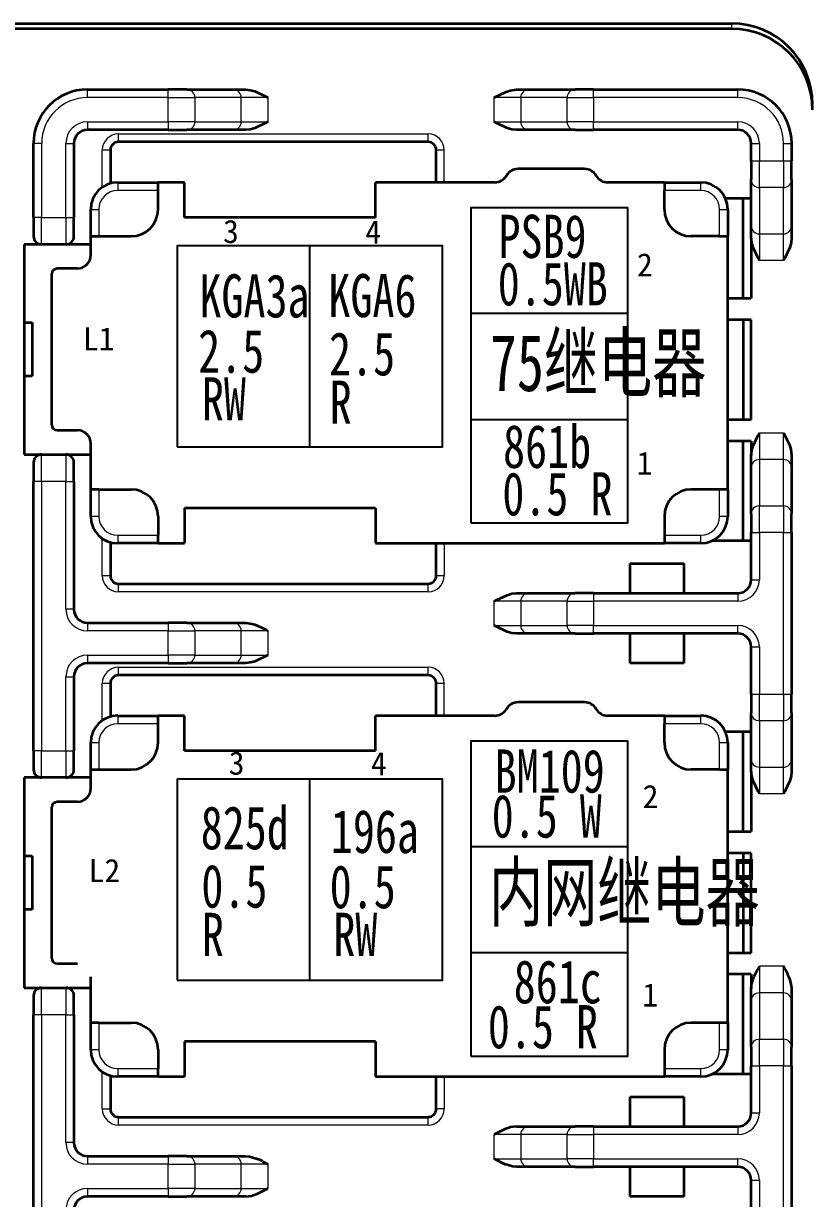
# Model space of a CAD drawing. Header units: millimetres. Extents: x 17 to 3784, y 12 to 1382.
# Drawn here: x 955.57 to 964.18, y 1084.27 to 1097.09 of the extents above; entities that cross this region are included whole.
import ezdxf

# ---------------------------------------------------------------- set-up
doc = ezdxf.new("R2010")
doc.units = ezdxf.units.MM
for name, color, linetype, lineweight in [('0层_1', 7, 'Continuous', 25), ('全新开发部分', 7, 'Continuous', 18), ('图层8-0000', 3, 'Continuous', 15)]:
    doc.layers.add(name, color=color, linetype=linetype, lineweight=lineweight)
doc.styles.add('FangSong_GB2312_Style', font='simfang.ttf')
doc.styles.add('HZ', font='', dxfattribs={"width": 0.7})
doc.styles.add('HZTXT', font='', dxfattribs={"width": 0.75})
doc.styles.add('样式 2', font='', dxfattribs={"width": 0.75})
doc.styles.get('HZ').set_extended_font_data('宋体')
doc.styles.get('HZTXT').set_extended_font_data('宋体')
doc.styles.get('样式 2').set_extended_font_data('宋体')

msp = doc.modelspace()

# ---------------------------------------------------------------- linework, layer by layer
at = {"color": 0, "lineweight": 35}
for p, q in [((951.101, 1097.089), (963.302, 1097.089)), ((963.302, 1097.03), (951.101, 1097.03))]:
    msp.add_line(p, q, dxfattribs=at)
at = {"color": 0, "lineweight": 13, "ltscale": 0.005}
msp.add_line((963.302, 1097.03), (963.302, 1097.089), dxfattribs=at)
at = {"color": 0, "lineweight": 35, "ltscale": 0.075073}
for p, q in [((956.272, 1096.369), (957.154, 1096.369)), ((957.154, 1095.928), (956.272, 1095.928)), ((956.272, 1090.551), (957.154, 1090.551)), ((957.154, 1090.11), (956.272, 1090.11)), ((956.272, 1084.733), (957.154, 1084.733)), ((957.154, 1084.293), (956.272, 1084.293))]:
    msp.add_line(p, q, dxfattribs=at)
at = {"color": 0, "lineweight": 13, "ltscale": 0.0075}
for p, q in [((956.272, 1096.281), (956.272, 1096.369)), ((957.154, 1096.281), (957.154, 1096.369)), ((961.795, 1096.281), (961.795, 1096.369)), ((963.368, 1096.281), (963.368, 1096.369)), ((956.272, 1096.016), (956.272, 1095.928)), ((957.154, 1096.016), (957.154, 1095.928)), ((961.795, 1095.928), (961.795, 1096.016)), ((963.368, 1095.928), (963.368, 1096.016)), ((956.61, 1095.796), (956.61, 1095.884)), ((959.989, 1095.796), (959.989, 1095.884)), ((956.037, 1095.781), (956.125, 1095.781)), ((956.522, 1095.708), (956.434, 1095.708)), ((960.165, 1095.708), (960.077, 1095.708)), ((963.515, 1095.781), (963.603, 1095.781)), ((963.867, 1095.781), (963.955, 1095.781)), ((963.515, 1095.589), (963.603, 1095.589)), ((963.867, 1095.589), (963.955, 1095.589)), ((956.602, 1095.355), (956.602, 1095.267)), ((962.964, 1095.267), (962.964, 1095.355)), ((963.169, 1095.061), (963.258, 1095.061)), ((956.037, 1094.973), (956.125, 1094.973)), ((956.037, 1092.094), (956.125, 1092.094)), ((963.258, 1091.712), (963.169, 1091.712)), ((956.602, 1091.506), (956.602, 1091.418)), ((962.964, 1091.418), (962.964, 1091.506)), ((963.515, 1091.536), (963.603, 1091.536)), ((963.867, 1091.536), (963.955, 1091.536)), ((956.522, 1091.065), (956.434, 1091.065)), ((956.61, 1090.889), (956.61, 1090.977)), ((959.989, 1090.889), (959.989, 1090.977)), ((960.165, 1091.065), (960.077, 1091.065)), ((963.515, 1091.021), (963.603, 1091.021)), ((961.795, 1090.874), (961.795, 1090.786)), ((963.368, 1090.874), (963.368, 1090.786)), ((956.125, 1090.698), (956.037, 1090.698)), ((956.272, 1090.551), (956.272, 1090.463)), ((957.154, 1090.551), (957.154, 1090.463)), ((961.795, 1090.434), (961.795, 1090.522)), ((963.368, 1090.434), (963.368, 1090.522)), ((956.272, 1090.199), (956.272, 1090.11)), ((957.154, 1090.199), (957.154, 1090.11)), ((963.515, 1090.287), (963.603, 1090.287)), ((956.61, 1089.978), (956.61, 1090.066)), ((959.989, 1089.978), (959.989, 1090.066)), ((956.037, 1089.963), (956.125, 1089.963)), ((956.522, 1089.89), (956.434, 1089.89)), ((960.165, 1089.89), (960.077, 1089.89)), ((963.515, 1089.772), (963.603, 1089.772)), ((963.867, 1089.772), (963.955, 1089.772)), ((956.602, 1089.537), (956.602, 1089.449)), ((962.964, 1089.449), (962.964, 1089.537)), ((963.169, 1089.244), (963.258, 1089.244)), ((956.037, 1089.155), (956.125, 1089.155)), ((956.037, 1086.276), (956.125, 1086.276)), ((963.258, 1085.894), (963.169, 1085.894)), ((963.515, 1085.719), (963.603, 1085.719)), ((963.867, 1085.719), (963.955, 1085.719)), ((956.602, 1085.688), (956.602, 1085.6)), ((962.964, 1085.6), (962.964, 1085.688)), ((956.434, 1085.248), (956.522, 1085.248)), ((960.165, 1085.248), (960.077, 1085.248)), ((963.515, 1085.204), (963.603, 1085.204)), ((956.61, 1085.071), (956.61, 1085.159)), ((959.989, 1085.071), (959.989, 1085.159)), ((961.795, 1085.057), (961.795, 1084.968)), ((963.368, 1085.057), (963.368, 1084.968)), ((956.125, 1084.88), (956.037, 1084.88)), ((956.272, 1084.733), (956.272, 1084.645)), ((957.154, 1084.733), (957.154, 1084.645)), ((961.795, 1084.616), (961.795, 1084.704)), ((963.368, 1084.616), (963.368, 1084.704)), ((963.515, 1084.469), (963.603, 1084.469)), ((956.272, 1084.381), (956.272, 1084.293)), ((957.154, 1084.381), (957.154, 1084.293))]:
    msp.add_line(p, q, dxfattribs=at)
at = {"color": 0, "lineweight": 35, "ltscale": 0.017261}
for p, q in [((957.357, 1096.369), (957.154, 1096.369)), ((961.795, 1096.369), (961.592, 1096.369)), ((957.154, 1095.928), (957.357, 1095.928)), ((961.592, 1095.928), (961.795, 1095.928)), ((961.795, 1090.874), (961.592, 1090.874)), ((957.357, 1090.551), (957.154, 1090.551)), ((961.592, 1090.434), (961.795, 1090.434)), ((957.154, 1090.11), (957.357, 1090.11)), ((961.795, 1085.057), (961.592, 1085.057)), ((957.357, 1084.733), (957.154, 1084.733)), ((961.592, 1084.616), (961.795, 1084.616)), ((957.154, 1084.293), (957.357, 1084.293))]:
    msp.add_line(p, q, dxfattribs=at)
at = {"color": 0, "lineweight": 35, "ltscale": 0.043037}
for p, q in [((957.357, 1096.369), (957.863, 1096.369)), ((961.086, 1096.369), (961.592, 1096.369)), ((957.863, 1095.928), (957.357, 1095.928)), ((961.592, 1095.928), (961.086, 1095.928)), ((963.515, 1094.881), (963.515, 1095.386)), ((963.955, 1095.386), (963.955, 1094.881)), ((963.515, 1091.739), (963.515, 1092.245)), ((963.955, 1092.245), (963.955, 1091.739)), ((961.086, 1090.874), (961.592, 1090.874)), ((957.357, 1090.551), (957.863, 1090.551)), ((961.592, 1090.434), (961.086, 1090.434)), ((957.863, 1090.11), (957.357, 1090.11)), ((963.515, 1089.063), (963.515, 1089.569)), ((963.955, 1089.569), (963.955, 1089.063)), ((963.515, 1085.921), (963.515, 1086.427)), ((963.955, 1086.427), (963.955, 1085.921)), ((961.086, 1085.057), (961.592, 1085.057)), ((957.357, 1084.733), (957.863, 1084.733)), ((961.592, 1084.616), (961.086, 1084.616)), ((957.863, 1084.293), (957.357, 1084.293))]:
    msp.add_line(p, q, dxfattribs=at)
at = {"color": 0, "lineweight": 35, "ltscale": 0.01129}
for p, q in [((957.863, 1096.369), (957.996, 1096.369)), ((960.954, 1096.369), (961.086, 1096.369)), ((957.996, 1095.928), (957.863, 1095.928)), ((961.086, 1095.928), (960.954, 1095.928)), ((960.954, 1090.874), (961.086, 1090.874)), ((957.863, 1090.551), (957.996, 1090.551)), ((961.086, 1090.434), (960.954, 1090.434)), ((957.996, 1090.11), (957.863, 1090.11)), ((960.954, 1085.057), (961.086, 1085.057)), ((957.863, 1084.733), (957.996, 1084.733)), ((961.086, 1084.616), (960.954, 1084.616)), ((957.996, 1084.293), (957.863, 1084.293))]:
    msp.add_line(p, q, dxfattribs=at)
at = {"color": 0, "lineweight": 35, "ltscale": 0.133823}
for p, q in [((961.795, 1096.369), (963.368, 1096.369)), ((963.368, 1095.928), (961.795, 1095.928)), ((961.795, 1090.874), (963.368, 1090.874)), ((963.368, 1090.434), (961.795, 1090.434)), ((961.795, 1085.057), (963.368, 1085.057)), ((963.368, 1084.616), (961.795, 1084.616))]:
    msp.add_line(p, q, dxfattribs=at)
at = {"color": 0, "lineweight": 13, "ltscale": 0.075073}
for p, q in [((957.154, 1096.281), (956.272, 1096.281)), ((956.272, 1096.016), (957.154, 1096.016)), ((957.154, 1090.463), (956.272, 1090.463)), ((956.272, 1090.199), (957.154, 1090.199)), ((957.154, 1084.645), (956.272, 1084.645)), ((956.272, 1084.381), (957.154, 1084.381))]:
    msp.add_line(p, q, dxfattribs=at)
at = {"color": 0, "lineweight": 13, "ltscale": 0.022501}
for p, q in [((957.154, 1096.016), (957.154, 1096.281)), ((957.444, 1096.281), (957.444, 1096.016)), ((957.95, 1096.016), (957.95, 1096.281)), ((958.24, 1096.281), (958.24, 1096.016)), ((960.71, 1096.016), (960.71, 1096.281)), ((960.999, 1096.281), (960.999, 1096.016)), ((961.505, 1096.016), (961.505, 1096.281)), ((961.795, 1096.281), (961.795, 1096.016)), ((963.603, 1095.589), (963.867, 1095.589)), ((963.867, 1095.3), (963.603, 1095.3)), ((963.603, 1094.794), (963.867, 1094.794)), ((963.867, 1094.504), (963.603, 1094.504)), ((963.603, 1092.622), (963.867, 1092.622)), ((963.867, 1092.332), (963.603, 1092.332)), ((963.603, 1091.826), (963.867, 1091.826)), ((963.867, 1091.536), (963.603, 1091.536)), ((963.603, 1089.772), (963.867, 1089.772)), ((963.867, 1089.482), (963.603, 1089.482)), ((963.603, 1088.976), (963.867, 1088.976)), ((963.867, 1088.686), (963.603, 1088.686)), ((963.867, 1086.804), (963.603, 1086.804)), ((963.867, 1086.514), (963.603, 1086.514)), ((963.603, 1086.008), (963.867, 1086.008)), ((963.867, 1085.719), (963.603, 1085.719)), ((960.71, 1084.704), (960.71, 1084.968)), ((960.999, 1084.968), (960.999, 1084.704)), ((961.505, 1084.704), (961.505, 1084.968)), ((961.795, 1084.968), (961.795, 1084.704))]:
    msp.add_line(p, q, dxfattribs=at)
at = {"color": 0, "lineweight": 13, "ltscale": 0.024658}
for p, q in [((957.154, 1096.281), (957.444, 1096.281)), ((961.505, 1096.281), (961.795, 1096.281)), ((957.444, 1096.016), (957.154, 1096.016)), ((961.795, 1096.016), (961.505, 1096.016)), ((961.505, 1090.786), (961.795, 1090.786)), ((957.154, 1090.463), (957.444, 1090.463)), ((961.795, 1090.522), (961.505, 1090.522)), ((957.444, 1090.199), (957.154, 1090.199)), ((961.505, 1084.968), (961.795, 1084.968)), ((961.795, 1084.704), (961.505, 1084.704)), ((957.154, 1084.645), (957.444, 1084.645)), ((957.444, 1084.381), (957.154, 1084.381))]:
    msp.add_line(p, q, dxfattribs=at)
at = {"color": 0, "lineweight": 13, "ltscale": 0.043037}
for p, q in [((957.95, 1096.281), (957.444, 1096.281)), ((961.505, 1096.281), (960.999, 1096.281)), ((957.444, 1096.016), (957.95, 1096.016)), ((960.999, 1096.016), (961.505, 1096.016)), ((963.603, 1092.332), (963.603, 1091.826)), ((963.867, 1091.826), (963.867, 1092.332)), ((961.505, 1090.786), (960.999, 1090.786)), ((957.95, 1090.463), (957.444, 1090.463)), ((960.999, 1090.522), (961.505, 1090.522)), ((957.444, 1090.199), (957.95, 1090.199)), ((963.603, 1089.482), (963.603, 1088.976)), ((963.867, 1088.976), (963.867, 1089.482)), ((963.603, 1086.514), (963.603, 1086.008)), ((963.867, 1086.008), (963.867, 1086.514)), ((961.505, 1084.968), (960.999, 1084.968)), ((960.999, 1084.704), (961.505, 1084.704)), ((957.95, 1084.645), (957.444, 1084.645)), ((957.444, 1084.381), (957.95, 1084.381))]:
    msp.add_line(p, q, dxfattribs=at)
at = {"color": 0, "lineweight": 13, "ltscale": 0.02466}
for p, q in [((958.24, 1096.281), (957.95, 1096.281)), ((960.999, 1096.281), (960.71, 1096.281)), ((957.95, 1096.016), (958.24, 1096.016)), ((960.71, 1096.016), (960.999, 1096.016)), ((963.603, 1095.3), (963.603, 1095.589)), ((963.867, 1095.589), (963.867, 1095.3)), ((963.603, 1094.794), (963.603, 1094.504)), ((963.867, 1094.504), (963.867, 1094.794)), ((963.603, 1092.622), (963.603, 1092.332)), ((963.867, 1092.332), (963.867, 1092.622)), ((963.603, 1091.536), (963.603, 1091.826)), ((963.867, 1091.826), (963.867, 1091.536)), ((960.999, 1090.786), (960.71, 1090.786)), ((958.24, 1090.463), (957.95, 1090.463)), ((960.71, 1090.522), (960.999, 1090.522)), ((957.95, 1090.199), (958.24, 1090.199)), ((963.603, 1089.482), (963.603, 1089.772)), ((963.867, 1089.772), (963.867, 1089.482)), ((963.603, 1088.976), (963.603, 1088.686)), ((963.867, 1088.686), (963.867, 1088.976)), ((963.603, 1086.804), (963.603, 1086.514)), ((963.867, 1086.514), (963.867, 1086.804)), ((963.603, 1085.719), (963.603, 1086.008)), ((963.867, 1086.008), (963.867, 1085.719)), ((960.999, 1084.968), (960.71, 1084.968)), ((960.71, 1084.704), (960.999, 1084.704)), ((958.24, 1084.645), (957.95, 1084.645)), ((957.95, 1084.381), (958.24, 1084.381))]:
    msp.add_line(p, q, dxfattribs=at)
at = {"color": 0, "lineweight": 13, "ltscale": 0.133823}
for p, q in [((963.368, 1096.281), (961.795, 1096.281)), ((961.795, 1096.016), (963.368, 1096.016)), ((963.368, 1090.786), (961.795, 1090.786)), ((961.795, 1090.522), (963.368, 1090.522)), ((963.368, 1084.968), (961.795, 1084.968)), ((961.795, 1084.704), (963.368, 1084.704))]:
    msp.add_line(p, q, dxfattribs=at)
at = {"color": 0, "lineweight": 13, "ltscale": 0.2875}
for p, q in [((956.61, 1095.884), (959.989, 1095.884)), ((959.989, 1090.889), (956.61, 1090.889)), ((956.61, 1090.066), (959.989, 1090.066)), ((959.989, 1085.071), (956.61, 1085.071))]:
    msp.add_line(p, q, dxfattribs=at)
at = {"color": 0, "lineweight": 35, "ltscale": 0.06875}
for p, q in [((955.684, 1094.973), (955.684, 1095.781)), ((956.125, 1095.781), (956.125, 1094.973)), ((956.125, 1089.963), (956.125, 1089.155))]:
    msp.add_line(p, q, dxfattribs=at)
at = {"color": 0, "lineweight": 13, "ltscale": 0.007501}
for p, q in [((955.772, 1095.781), (955.684, 1095.781)), ((956.309, 1095.061), (956.397, 1095.061)), ((955.772, 1094.973), (955.684, 1094.973)), ((955.772, 1092.094), (955.684, 1092.094)), ((956.397, 1091.712), (956.309, 1091.712)), ((956.309, 1089.244), (956.397, 1089.244)), ((955.772, 1089.155), (955.684, 1089.155)), ((955.772, 1086.276), (955.684, 1086.276)), ((956.397, 1085.894), (956.309, 1085.894))]:
    msp.add_line(p, q, dxfattribs=at)
at = {"color": 0, "lineweight": 13, "ltscale": 0.06875}
for p, q in [((955.772, 1095.781), (955.772, 1094.973)), ((956.037, 1094.973), (956.037, 1095.781)), ((956.037, 1089.155), (956.037, 1089.963))]:
    msp.add_line(p, q, dxfattribs=at)
at = {"color": 0, "lineweight": 13, "ltscale": 0.034546}
for p, q in [((956.434, 1095.302), (956.434, 1095.708)), ((956.434, 1091.065), (956.434, 1091.471))]:
    msp.add_line(p, q, dxfattribs=at)
at = {"color": 0, "lineweight": 35, "ltscale": 0.030964}
for p, q in [((956.522, 1095.708), (956.522, 1095.344)), ((956.522, 1089.89), (956.522, 1089.526)), ((956.522, 1085.612), (956.522, 1085.248))]:
    msp.add_line(p, q, dxfattribs=at)
at = {"color": 0, "lineweight": 35, "ltscale": 0.2875}
for p, q in [((959.989, 1095.796), (956.61, 1095.796)), ((956.61, 1090.977), (959.989, 1090.977)), ((959.989, 1089.978), (956.61, 1089.978)), ((956.61, 1085.159), (959.989, 1085.159))]:
    msp.add_line(p, q, dxfattribs=at)
at = {"color": 0, "lineweight": 35, "ltscale": 0.03}
for p, q in [((960.077, 1095.355), (960.077, 1095.708)), ((960.077, 1091.065), (960.077, 1091.418)), ((960.077, 1089.537), (960.077, 1089.89)), ((960.077, 1085.248), (960.077, 1085.6))]:
    msp.add_line(p, q, dxfattribs=at)
at = {"color": 0, "lineweight": 13, "ltscale": 0.03}
for p, q in [((960.165, 1095.355), (960.165, 1095.708)), ((960.165, 1091.418), (960.165, 1091.065)), ((960.165, 1089.537), (960.165, 1089.89)), ((960.165, 1085.6), (960.165, 1085.248))]:
    msp.add_line(p, q, dxfattribs=at)
at = {"color": 0, "lineweight": 35, "ltscale": 0.016322}
for p, q in [((963.515, 1095.589), (963.515, 1095.781)), ((963.955, 1095.781), (963.955, 1095.589))]:
    msp.add_line(p, q, dxfattribs=at)
at = {"color": 0, "lineweight": 13, "ltscale": 0.016322}
for p, q in [((963.603, 1095.781), (963.603, 1095.589)), ((963.867, 1095.589), (963.867, 1095.781))]:
    msp.add_line(p, q, dxfattribs=at)
at = {"color": 0, "lineweight": 35, "ltscale": 0.017262}
for p, q in [((963.515, 1095.589), (963.515, 1095.386)), ((963.955, 1095.386), (963.955, 1095.589)), ((963.515, 1091.739), (963.515, 1091.536)), ((963.955, 1091.536), (963.955, 1091.739)), ((963.515, 1089.772), (963.515, 1089.569)), ((963.955, 1089.569), (963.955, 1089.772)), ((963.515, 1085.921), (963.515, 1085.719)), ((963.955, 1085.719), (963.955, 1085.921))]:
    msp.add_line(p, q, dxfattribs=at)
at = {"color": 0, "lineweight": 35, "ltscale": 0.061699}
for p, q in [((961.696, 1095.502), (960.97, 1095.502)), ((961.696, 1089.684), (960.97, 1089.684))]:
    msp.add_line(p, q, dxfattribs=at)
at = {"color": 0, "lineweight": 35, "ltscale": 0.0375}
for p, q in [((956.602, 1095.355), (957.043, 1095.355)), ((957.043, 1091.418), (956.602, 1091.418)), ((956.602, 1089.537), (957.043, 1089.537)), ((957.043, 1085.6), (956.602, 1085.6))]:
    msp.add_line(p, q, dxfattribs=at)
at = {"color": 0, "lineweight": 35, "ltscale": 0.024376}
for p, q in [((957.33, 1095.355), (957.043, 1095.355)), ((957.043, 1091.418), (957.33, 1091.418)), ((957.33, 1089.537), (957.043, 1089.537)), ((957.043, 1085.6), (957.33, 1085.6))]:
    msp.add_line(p, q, dxfattribs=at)
at = {"color": 0, "lineweight": 35, "ltscale": 0.0075}
for p, q in [((957.043, 1095.267), (957.043, 1095.355)), ((962.567, 1095.355), (962.567, 1095.267)), ((963.169, 1094.767), (963.258, 1094.767)), ((955.581, 1093.827), (955.67, 1093.827)), ((955.67, 1093.24), (955.581, 1093.24)), ((963.258, 1092.006), (963.169, 1092.006)), ((957.043, 1091.418), (957.043, 1091.506)), ((962.567, 1091.506), (962.567, 1091.418)), ((957.043, 1089.449), (957.043, 1089.537)), ((962.567, 1089.537), (962.567, 1089.449)), ((963.169, 1088.95), (963.258, 1088.95)), ((955.581, 1088.01), (955.67, 1088.01)), ((955.67, 1087.422), (955.581, 1087.422)), ((963.258, 1086.188), (963.169, 1086.188)), ((957.043, 1085.6), (957.043, 1085.688)), ((962.567, 1085.688), (962.567, 1085.6))]:
    msp.add_line(p, q, dxfattribs=at)
at = {"color": 0, "lineweight": 35, "ltscale": 0.0325}
for p, q in [((957.33, 1094.973), (957.33, 1095.355)), ((959.416, 1094.973), (959.416, 1095.355)), ((957.33, 1091.8), (957.33, 1091.418)), ((959.416, 1091.8), (959.416, 1091.418)), ((957.33, 1089.155), (957.33, 1089.537)), ((959.416, 1089.155), (959.416, 1089.537)), ((957.33, 1085.982), (957.33, 1085.6)), ((959.416, 1085.982), (959.416, 1085.6))]:
    msp.add_line(p, q, dxfattribs=at)
at = {"color": 0, "lineweight": 35, "ltscale": 0.110625}
for p, q in [((960.716, 1095.355), (959.416, 1095.355)), ((960.716, 1089.537), (959.416, 1089.537))]:
    msp.add_line(p, q, dxfattribs=at)
at = {"color": 0, "lineweight": 35, "ltscale": 0.052501}
for p, q in [((962.567, 1095.355), (961.95, 1095.355)), ((962.567, 1089.537), (961.95, 1089.537))]:
    msp.add_line(p, q, dxfattribs=at)
at = {"color": 0, "lineweight": 35, "ltscale": 0.033749}
for p, q in [((962.567, 1095.355), (962.964, 1095.355)), ((962.964, 1091.418), (962.567, 1091.418)), ((962.567, 1089.537), (962.964, 1089.537)), ((962.964, 1085.6), (962.567, 1085.6))]:
    msp.add_line(p, q, dxfattribs=at)
at = {"color": 0, "lineweight": 13, "ltscale": 0.0375}
for p, q in [((957.043, 1095.267), (956.602, 1095.267)), ((956.602, 1091.506), (957.043, 1091.506)), ((957.043, 1089.449), (956.602, 1089.449)), ((956.602, 1085.688), (957.043, 1085.688))]:
    msp.add_line(p, q, dxfattribs=at)
at = {"color": 0, "lineweight": 35, "ltscale": 0.0175}
for p, q in [((957.043, 1095.061), (957.043, 1095.267)), ((962.567, 1095.061), (962.567, 1095.267)), ((955.684, 1094.973), (955.684, 1094.767)), ((956.125, 1094.767), (956.125, 1094.973)), ((956.309, 1094.562), (956.309, 1094.767)), ((955.684, 1092.299), (955.684, 1092.094)), ((956.125, 1092.094), (956.125, 1092.299)), ((957.043, 1091.712), (957.043, 1091.506)), ((962.567, 1091.712), (962.567, 1091.506)), ((957.043, 1089.244), (957.043, 1089.449)), ((962.567, 1089.244), (962.567, 1089.449)), ((955.684, 1089.155), (955.684, 1088.95)), ((956.125, 1088.95), (956.125, 1089.155)), ((956.309, 1088.744), (956.309, 1088.95)), ((955.684, 1086.482), (955.684, 1086.276)), ((956.125, 1086.276), (956.125, 1086.482)), ((957.043, 1085.894), (957.043, 1085.688)), ((962.567, 1085.894), (962.567, 1085.688))]:
    msp.add_line(p, q, dxfattribs=at)
at = {"color": 0, "lineweight": 13, "ltscale": 0.033749}
for p, q in [((962.964, 1095.267), (962.567, 1095.267)), ((962.567, 1091.506), (962.964, 1091.506)), ((962.964, 1089.449), (962.567, 1089.449)), ((962.567, 1085.688), (962.964, 1085.688))]:
    msp.add_line(p, q, dxfattribs=at)
at = {"color": 0, "lineweight": 13, "ltscale": 0.043036}
for p, q in [((963.603, 1095.3), (963.603, 1094.794)), ((963.867, 1094.794), (963.867, 1095.3))]:
    msp.add_line(p, q, dxfattribs=at)
at = {"color": 0, "lineweight": 35, "ltscale": 0.025}
for p, q in [((956.309, 1094.767), (956.309, 1095.061)), ((963.258, 1095.061), (963.258, 1094.767)), ((956.309, 1091.712), (956.309, 1092.006)), ((963.258, 1092.006), (963.258, 1091.712)), ((956.309, 1088.95), (956.309, 1089.244)), ((963.258, 1089.244), (963.258, 1088.95)), ((956.309, 1085.894), (956.309, 1086.188)), ((963.258, 1086.188), (963.258, 1085.894))]:
    msp.add_line(p, q, dxfattribs=at)
at = {"color": 0, "lineweight": 13, "ltscale": 0.025}
for p, q in [((956.397, 1095.061), (956.397, 1094.767)), ((963.169, 1094.767), (963.169, 1095.061)), ((955.772, 1094.679), (955.772, 1094.973)), ((956.037, 1094.973), (956.037, 1094.679)), ((955.772, 1092.094), (955.772, 1092.388)), ((956.037, 1092.388), (956.037, 1092.094)), ((956.397, 1092.006), (956.397, 1091.712)), ((963.169, 1091.712), (963.169, 1092.006)), ((956.397, 1089.244), (956.397, 1088.95)), ((963.169, 1088.95), (963.169, 1089.244)), ((955.772, 1088.862), (955.772, 1089.155)), ((956.037, 1089.155), (956.037, 1088.862)), ((955.772, 1086.276), (955.772, 1086.57)), ((956.037, 1086.57), (956.037, 1086.276)), ((956.397, 1086.188), (956.397, 1085.894)), ((963.169, 1085.894), (963.169, 1086.188))]:
    msp.add_line(p, q, dxfattribs=at)
at = {"color": 0, "lineweight": 35, "ltscale": 0.023962}
for p, q in [((963.515, 1095.179), (963.233, 1095.179)), ((963.515, 1089.361), (963.233, 1089.361))]:
    msp.add_line(p, q, dxfattribs=at)
at = {"color": 0, "lineweight": 35, "ltscale": 0.0925}
for p, q in [((963.427, 1094.092), (963.427, 1095.179)), ((963.427, 1093.857), (963.427, 1092.769)), ((963.515, 1092.769), (963.515, 1093.857)), ((963.427, 1091.447), (963.427, 1092.534)), ((963.427, 1088.274), (963.427, 1089.361)), ((963.427, 1088.039), (963.427, 1086.952)), ((963.515, 1086.952), (963.515, 1088.039)), ((963.427, 1085.63), (963.427, 1086.717))]:
    msp.add_line(p, q, dxfattribs=at)
at = {"color": 0, "lineweight": 13, "ltscale": 0.022499}
for p, q in [((955.772, 1094.973), (956.037, 1094.973)), ((956.037, 1092.094), (955.772, 1092.094)), ((955.772, 1089.155), (956.037, 1089.155)), ((956.037, 1086.276), (955.772, 1086.276))]:
    msp.add_line(p, q, dxfattribs=at)
at = {"color": 0, "lineweight": 35, "ltscale": 0.177499}
for p, q in [((959.416, 1094.973), (957.33, 1094.973)), ((959.416, 1091.8), (957.33, 1091.8)), ((959.416, 1089.155), (957.33, 1089.155)), ((959.416, 1085.982), (957.33, 1085.982))]:
    msp.add_line(p, q, dxfattribs=at)
at = {"color": 0, "lineweight": 35, "ltscale": 0.011292}
for p, q in [((963.515, 1094.748), (963.515, 1094.881)), ((963.955, 1094.881), (963.955, 1094.748)), ((963.515, 1092.245), (963.515, 1092.378)), ((963.955, 1092.378), (963.955, 1092.245)), ((963.515, 1088.93), (963.515, 1089.063)), ((963.955, 1089.063), (963.955, 1088.93))]:
    msp.add_line(p, q, dxfattribs=at)
at = {"color": 0, "lineweight": 35, "ltscale": 0.0725}
for p, q in [((955.581, 1094.679), (955.581, 1093.827)), ((955.581, 1093.24), (955.581, 1092.388)), ((955.581, 1087.422), (955.581, 1086.57))]:
    msp.add_line(p, q, dxfattribs=at)
at = {"color": 0, "lineweight": 35, "ltscale": 0.016251}
for p, q in [((955.772, 1094.679), (955.581, 1094.679)), ((955.581, 1092.388), (955.772, 1092.388)), ((955.772, 1088.862), (955.581, 1088.862)), ((955.581, 1086.57), (955.772, 1086.57))]:
    msp.add_line(p, q, dxfattribs=at)
at = {"color": 0, "lineweight": 35, "ltscale": 0.022499}
for p, q in [((956.037, 1094.679), (955.772, 1094.679)), ((955.772, 1092.388), (956.037, 1092.388)), ((956.037, 1088.862), (955.772, 1088.862)), ((955.772, 1086.57), (956.037, 1086.57))]:
    msp.add_line(p, q, dxfattribs=at)
at = {"color": 0, "lineweight": 35, "ltscale": 0.023125}
for p, q in [((956.309, 1094.679), (956.037, 1094.679)), ((956.037, 1092.388), (956.309, 1092.388)), ((956.309, 1088.862), (956.037, 1088.862)), ((956.037, 1086.57), (956.309, 1086.57))]:
    msp.add_line(p, q, dxfattribs=at)
at = {"color": 0, "lineweight": 35, "ltscale": 0.007501}
for p, q in [((956.309, 1094.767), (956.397, 1094.767)), ((956.397, 1092.006), (956.309, 1092.006)), ((956.309, 1088.95), (956.397, 1088.95)), ((956.397, 1086.188), (956.309, 1086.188))]:
    msp.add_line(p, q, dxfattribs=at)
at = {"color": 0, "lineweight": 35, "ltscale": 0.029999}
for p, q in [((956.397, 1094.767), (956.749, 1094.767)), ((956.397, 1092.006), (956.749, 1092.006)), ((956.397, 1088.95), (956.749, 1088.95)), ((956.397, 1086.188), (956.749, 1086.188))]:
    msp.add_line(p, q, dxfattribs=at)
at = {"color": 0, "lineweight": 35, "ltscale": 0.02625}
for p, q in [((963.169, 1094.767), (962.861, 1094.767)), ((963.169, 1092.006), (962.861, 1092.006)), ((963.169, 1088.95), (962.861, 1088.95)), ((963.169, 1086.188), (962.861, 1086.188))]:
    msp.add_line(p, q, dxfattribs=at)
at = {"color": 0, "lineweight": 35, "ltscale": 0.235}
for p, q in [((963.258, 1092.006), (963.258, 1094.767)), ((963.258, 1086.188), (963.258, 1088.95))]:
    msp.add_line(p, q, dxfattribs=at)
at = {"color": 0, "lineweight": 35, "ltscale": 0.055838}
for p, q in [((963.515, 1094.748), (963.515, 1094.092)), ((963.515, 1088.93), (963.515, 1088.274))]:
    msp.add_line(p, q, dxfattribs=at)
at = {"color": 0, "lineweight": 35, "ltscale": 0.01875}
for p, q in [((956.162, 1094.415), (955.941, 1094.415)), ((955.941, 1092.652), (956.162, 1092.652)), ((956.162, 1088.597), (955.941, 1088.597)), ((955.941, 1086.834), (956.162, 1086.834))]:
    msp.add_line(p, q, dxfattribs=at)
at = {"color": 0, "lineweight": 35, "ltscale": 0.14}
for p, q in [((955.883, 1092.711), (955.883, 1094.356)), ((955.883, 1086.893), (955.883, 1088.538))]:
    msp.add_line(p, q, dxfattribs=at)
at = {"color": 0, "lineweight": 35, "ltscale": 0.021875}
for p, q in [((963.258, 1094.092), (963.515, 1094.092)), ((963.515, 1093.857), (963.258, 1093.857)), ((963.258, 1092.769), (963.515, 1092.769)), ((963.515, 1092.534), (963.258, 1092.534)), ((963.258, 1088.274), (963.515, 1088.274)), ((963.515, 1088.039), (963.258, 1088.039)), ((963.258, 1086.952), (963.515, 1086.952)), ((963.515, 1086.717), (963.258, 1086.717))]:
    msp.add_line(p, q, dxfattribs=at)
at = {"color": 0, "lineweight": 35, "ltscale": 0.05}
for p, q in [((955.581, 1093.827), (955.581, 1093.24)), ((955.67, 1093.827), (955.67, 1093.24)), ((962.192, 1091.198), (962.78, 1091.198)), ((962.78, 1090.11), (962.192, 1090.11)), ((955.581, 1088.01), (955.581, 1087.422)), ((955.67, 1088.01), (955.67, 1087.422)), ((962.192, 1085.38), (962.78, 1085.38)), ((962.78, 1084.293), (962.192, 1084.293))]:
    msp.add_line(p, q, dxfattribs=at)
at = {"color": 0, "lineweight": 35, "ltscale": 0.0425}
for p, q in [((956.309, 1092.006), (956.309, 1092.505)), ((956.309, 1086.188), (956.309, 1086.687))]:
    msp.add_line(p, q, dxfattribs=at)
at = {"color": 0, "lineweight": 35, "ltscale": 0.013338}
for p, q in [((963.515, 1092.534), (963.515, 1092.378)), ((963.515, 1086.717), (963.515, 1086.56))]:
    msp.add_line(p, q, dxfattribs=at)
at = {"color": 0, "lineweight": 35, "ltscale": 0.25}
for p, q in [((955.684, 1089.155), (955.684, 1092.094)), ((955.684, 1083.338), (955.684, 1086.276))]:
    msp.add_line(p, q, dxfattribs=at)
at = {"color": 0, "lineweight": 13, "ltscale": 0.25}
for p, q in [((955.772, 1092.094), (955.772, 1089.155)), ((955.772, 1086.276), (955.772, 1083.338))]:
    msp.add_line(p, q, dxfattribs=at)
at = {"color": 0, "lineweight": 13, "ltscale": 0.11875}
for p, q in [((956.037, 1090.698), (956.037, 1092.094)), ((956.037, 1084.88), (956.037, 1086.276))]:
    msp.add_line(p, q, dxfattribs=at)
at = {"color": 0, "lineweight": 35, "ltscale": 0.11875}
for p, q in [((956.125, 1092.094), (956.125, 1090.698)), ((956.125, 1086.276), (956.125, 1084.88))]:
    msp.add_line(p, q, dxfattribs=at)
at = {"color": 0, "lineweight": 35, "ltscale": 0.043822}
for p, q in [((963.515, 1091.021), (963.515, 1091.536)), ((963.515, 1089.772), (963.515, 1090.287)), ((963.515, 1085.204), (963.515, 1085.719)), ((963.515, 1083.954), (963.515, 1084.469))]:
    msp.add_line(p, q, dxfattribs=at)
at = {"color": 0, "lineweight": 13, "ltscale": 0.043822}
for p, q in [((963.603, 1091.536), (963.603, 1091.021)), ((963.603, 1090.287), (963.603, 1089.772)), ((963.603, 1085.719), (963.603, 1085.204)), ((963.603, 1084.469), (963.603, 1083.954))]:
    msp.add_line(p, q, dxfattribs=at)
at = {"color": 0, "lineweight": 13, "ltscale": 0.150143}
for p, q in [((963.867, 1089.772), (963.867, 1091.536)), ((963.867, 1083.954), (963.867, 1085.719))]:
    msp.add_line(p, q, dxfattribs=at)
at = {"color": 0, "lineweight": 35, "ltscale": 0.150143}
for p, q in [((963.955, 1091.536), (963.955, 1089.772)), ((963.955, 1085.719), (963.955, 1083.954))]:
    msp.add_line(p, q, dxfattribs=at)
at = {"color": 0, "lineweight": 35, "ltscale": 0.030963}
msp.add_line((956.522, 1091.429), (956.522, 1091.065), dxfattribs=at)
at = {"color": 0, "lineweight": 35, "ltscale": 0.268126}
for p, q in [((959.416, 1091.418), (962.567, 1091.418)), ((959.416, 1085.6), (962.567, 1085.6))]:
    msp.add_line(p, q, dxfattribs=at)
at = {"color": 0, "lineweight": 35, "ltscale": 0.035977}
for p, q in [((963.092, 1091.447), (963.515, 1091.447)), ((963.092, 1085.63), (963.515, 1085.63))]:
    msp.add_line(p, q, dxfattribs=at)
at = {"color": 0, "lineweight": 35, "ltscale": 0.0275}
for p, q in [((962.192, 1090.874), (962.192, 1091.198)), ((962.78, 1091.198), (962.78, 1090.874)), ((962.192, 1085.057), (962.192, 1085.38)), ((962.78, 1085.38), (962.78, 1085.057)), ((962.192, 1084.293), (962.192, 1084.616)), ((962.78, 1084.616), (962.78, 1084.293))]:
    msp.add_line(p, q, dxfattribs=at)
at = {"color": 0, "lineweight": 13, "ltscale": 0.0225}
for p, q in [((960.71, 1090.522), (960.71, 1090.786)), ((960.999, 1090.786), (960.999, 1090.522)), ((961.505, 1090.522), (961.505, 1090.786)), ((961.795, 1090.786), (961.795, 1090.522)), ((957.154, 1090.199), (957.154, 1090.463)), ((957.444, 1090.463), (957.444, 1090.199)), ((957.95, 1090.199), (957.95, 1090.463)), ((958.24, 1090.463), (958.24, 1090.199)), ((957.154, 1084.381), (957.154, 1084.645)), ((957.444, 1084.645), (957.444, 1084.381)), ((957.95, 1084.381), (957.95, 1084.645)), ((958.24, 1084.645), (958.24, 1084.381))]:
    msp.add_line(p, q, dxfattribs=at)
at = {"color": 0, "lineweight": 35, "ltscale": 0.027499}
for p, q in [((962.192, 1090.11), (962.192, 1090.434)), ((962.78, 1090.434), (962.78, 1090.11))]:
    msp.add_line(p, q, dxfattribs=at)
at = {"color": 0, "lineweight": 13, "ltscale": 0.034547}
for p, q in [((956.434, 1089.484), (956.434, 1089.89)), ((956.434, 1085.248), (956.434, 1085.654))]:
    msp.add_line(p, q, dxfattribs=at)
at = {"color": 0, "lineweight": 35, "ltscale": 0.072501}
msp.add_line((955.581, 1088.862), (955.581, 1088.01), dxfattribs=at)
at = {"color": 0, "lineweight": 35, "ltscale": 0.005571}
for p, q in [((963.572, 1086.746), (963.603, 1086.804)), ((958.182, 1084.676), (958.24, 1084.645)), ((960.767, 1084.673), (960.71, 1084.704))]:
    msp.add_line(p, q, dxfattribs=at)
at = {"color": 0, "lineweight": 35, "ltscale": 0.011291}
for p, q in [((963.515, 1086.427), (963.515, 1086.56)), ((963.955, 1086.56), (963.955, 1086.427))]:
    msp.add_line(p, q, dxfattribs=at)
at = {"color": 0, "lineweight": 35}
for points in [[(957.996, 1096.369), (958.048, 1096.363), (958.098, 1096.349), (958.217, 1096.293), (958.24, 1096.281)], [(960.71, 1096.281), (960.84, 1096.345), (960.885, 1096.359), (960.954, 1096.369)], [(958.24, 1096.016), (958.217, 1096.004), (958.098, 1095.948), (958.048, 1095.934), (957.996, 1095.928)], [(960.954, 1095.928), (960.901, 1095.934), (960.851, 1095.948), (960.733, 1096.004), (960.71, 1096.016)], [(963.603, 1094.504), (963.59, 1094.527), (963.535, 1094.645), (963.52, 1094.696), (963.515, 1094.748)], [(963.955, 1094.748), (963.95, 1094.696), (963.936, 1094.645), (963.88, 1094.527), (963.867, 1094.504)], [(963.515, 1092.378), (963.52, 1092.43), (963.535, 1092.48), (963.59, 1092.599), (963.603, 1092.622)], [(963.867, 1092.622), (963.931, 1092.491), (963.946, 1092.446), (963.955, 1092.378)], [(960.71, 1090.786), (960.733, 1090.799), (960.851, 1090.854), (960.901, 1090.869), (960.954, 1090.874)], [(957.996, 1090.551), (958.048, 1090.545), (958.098, 1090.531), (958.217, 1090.476), (958.24, 1090.463)], [(960.954, 1090.434), (960.901, 1090.439), (960.851, 1090.454), (960.733, 1090.509), (960.71, 1090.522)], [(958.24, 1090.199), (958.217, 1090.186), (958.098, 1090.13), (958.048, 1090.116), (957.996, 1090.11)], [(963.603, 1088.686), (963.59, 1088.709), (963.535, 1088.828), (963.52, 1088.878), (963.515, 1088.93)], [(963.955, 1088.93), (963.95, 1088.878), (963.936, 1088.828), (963.88, 1088.709), (963.867, 1088.686)], [(963.515, 1086.56), (963.519, 1086.604), (963.544, 1086.687)], [(957.996, 1084.733), (958.039, 1084.729), (958.123, 1084.704)], [(960.954, 1084.616), (960.91, 1084.62), (960.826, 1084.645)]]:
    msp.add_lwpolyline(points, dxfattribs=at)
for centre, radius, start, end in [((963.301, 1096.207), 0.882, 359.9736, 89.9735), ((963.301, 1096.148), 0.882, 359.9736, 89.9735), ((956.272, 1095.781), 0.588, 90, 180), ((963.368, 1095.781), 0.588, 0, 90), ((956.272, 1095.781), 0.147, 90, 180), ((963.368, 1095.781), 0.147, 0, 90), ((956.61, 1095.708), 0.0881, 90, 180), ((959.989, 1095.708), 0.0881, 0, 90), ((960.97, 1095.355), 0.147, 90, 150), ((961.696, 1095.355), 0.147, 30, 90), ((956.602, 1095.061), 0.294, 90, 180), ((960.716, 1095.502), 0.147, 270, 330), ((961.95, 1095.502), 0.147, 210, 270), ((962.964, 1095.061), 0.294, 0, 90), ((956.749, 1095.061), 0.294, 270, 0), ((962.861, 1095.061), 0.294, 180, 270), ((955.772, 1094.767), 0.0881, 180, 270), ((956.037, 1094.767), 0.0881, 270, 0), ((956.162, 1094.562), 0.147, 270, 0), ((955.941, 1094.356), 0.0588, 90, 180), ((955.941, 1092.711), 0.0588, 180, 270), ((956.162, 1092.505), 0.147, 0, 90), ((955.772, 1092.299), 0.0881, 90, 180), ((956.037, 1092.299), 0.0881, 0, 90), ((956.749, 1091.712), 0.294, 0, 90), ((962.861, 1091.712), 0.294, 90, 180), ((956.602, 1091.712), 0.294, 180, 270), ((962.964, 1091.712), 0.294, 270, 0), ((956.61, 1091.065), 0.0881, 180, 270), ((959.989, 1091.065), 0.0881, 270, 0), ((963.368, 1091.021), 0.147, 270, 0), ((956.272, 1090.698), 0.147, 180, 270), ((963.368, 1090.287), 0.147, 0, 90), ((956.272, 1089.963), 0.147, 90, 180), ((956.61, 1089.89), 0.0881, 90, 180), ((959.989, 1089.89), 0.0881, 0, 90), ((960.97, 1089.537), 0.147, 90, 150), ((961.696, 1089.537), 0.147, 30, 90), ((960.716, 1089.684), 0.147, 270, 330), ((961.95, 1089.684), 0.147, 210, 270), ((956.602, 1089.244), 0.294, 90, 180), ((962.964, 1089.244), 0.294, 0, 90), ((956.749, 1089.244), 0.294, 270, 0), ((962.861, 1089.244), 0.294, 180, 270), ((955.772, 1088.95), 0.0881, 180, 270), ((956.037, 1088.95), 0.0881, 270, 0), ((956.162, 1088.744), 0.147, 270, 0), ((955.941, 1088.538), 0.0588, 90, 180), ((955.941, 1086.893), 0.0588, 180, 270), ((964.469, 1086.289), 1.007, 152.9924, 156.7141), ((962.876, 1086.23), 1.145, 23.5426, 30.0846), ((963.621, 1086.548), 0.335, 1.9971, 24.5128), ((955.772, 1086.482), 0.0881, 90, 180), ((956.037, 1086.482), 0.0881, 0, 90), ((956.749, 1085.894), 0.294, 0, 90), ((962.861, 1085.894), 0.294, 90, 180), ((956.602, 1085.894), 0.294, 180, 270), ((962.964, 1085.894), 0.294, 270, 0), ((956.61, 1085.248), 0.0881, 180, 270), ((959.989, 1085.248), 0.0881, 270, 0), ((963.368, 1085.204), 0.147, 270, 0), ((961.228, 1084.087), 1.022, 113.1539, 120.4904), ((960.965, 1084.725), 0.332, 91.8956, 114.5588), ((956.272, 1084.88), 0.147, 180, 270), ((957.725, 1083.779), 1.007, 62.9924, 66.7141), ((961.225, 1085.57), 1.007, 242.9924, 246.7141), ((963.368, 1084.469), 0.147, 0, 90), ((956.272, 1084.146), 0.147, 90, 180), ((957.985, 1084.624), 0.332, 271.896, 294.5588), ((957.721, 1085.262), 1.022, 293.1539, 300.4904)]:
    msp.add_arc(centre, radius, start, end, dxfattribs=at)
at = {"color": 0, "lineweight": 13}
for centre, radius, start, end in [((956.272, 1095.781), 0.499, 90, 180), ((963.368, 1095.781), 0.499, 0, 90), ((956.272, 1095.781), 0.235, 90, 180), ((963.368, 1095.781), 0.235, 0, 90), ((956.61, 1095.708), 0.176, 90, 180), ((959.989, 1095.708), 0.176, 0, 90), ((956.602, 1095.061), 0.206, 90, 180), ((962.964, 1095.061), 0.206, 0, 90), ((956.602, 1091.712), 0.206, 180, 270), ((962.964, 1091.712), 0.206, 270, 0), ((956.61, 1091.065), 0.176, 180, 270), ((959.989, 1091.065), 0.176, 270, 0), ((963.368, 1091.021), 0.235, 270, 0), ((956.272, 1090.698), 0.235, 180, 270), ((963.368, 1090.287), 0.235, 0, 90), ((956.272, 1089.963), 0.235, 90, 180), ((956.61, 1089.89), 0.176, 90, 180), ((959.989, 1089.89), 0.176, 0, 90), ((956.602, 1089.244), 0.206, 90, 180), ((962.964, 1089.244), 0.206, 0, 90), ((956.602, 1085.894), 0.206, 180, 270), ((962.964, 1085.894), 0.206, 270, 0), ((956.61, 1085.248), 0.176, 180, 270), ((959.989, 1085.248), 0.176, 270, 0), ((963.368, 1085.204), 0.235, 270, 0), ((956.272, 1084.88), 0.235, 180, 270), ((963.368, 1084.469), 0.235, 0, 90), ((956.272, 1084.146), 0.235, 90, 180)]:
    msp.add_arc(centre, radius, start, end, dxfattribs=at)
for centre, major_axis, start_param, end_param in [((957.357, 1096.281), (0, -0.0881), 1.570796, 3.141593), ((957.863, 1096.281), (0, -0.0881), 1.570796, 3.141593), ((961.086, 1096.281), (0, -0.0881), 3.141593, 4.712389), ((961.592, 1096.281), (0, -0.0881), 3.141593, 4.712389), ((957.357, 1096.016), (0, 0.0881), 3.141593, 4.712389), ((957.863, 1096.016), (0, 0.0881), 3.141593, 4.712389), ((961.086, 1096.016), (0, -0.0881), 4.712389, 6.283185), ((961.592, 1096.016), (0, -0.0881), 4.712389, 6.283185), ((963.603, 1095.386), (-0.0881, 0), 0, 1.570796), ((963.867, 1095.386), (-0.0881, 0), 1.570796, 3.141593), ((963.603, 1094.881), (-0.0881, 0), 0, 1.570796), ((963.867, 1094.881), (-0.0881, 0), 1.570796, 3.141593), ((963.603, 1092.245), (-0.0881, 0), 4.712389, 6.283185), ((963.867, 1092.245), (-0.0881, 0), 3.141593, 4.712389), ((963.603, 1091.739), (-0.0881, 0), 4.712389, 6.283185), ((963.867, 1091.739), (-0.0881, 0), 3.141593, 4.712389), ((961.086, 1090.786), (0, 0.0881), 0, 1.570796), ((961.592, 1090.786), (0, 0.0881), 6.283185, 7.853982), ((957.357, 1090.463), (0, 0.0881), 4.712389, 6.283185), ((957.863, 1090.463), (0, 0.0881), 4.712389, 6.283185), ((961.086, 1090.522), (0, -0.0881), 4.712389, 6.283185), ((961.592, 1090.522), (0, -0.0881), 4.712389, 6.283185), ((957.357, 1090.199), (0, 0.0881), 3.141593, 4.712389), ((957.863, 1090.199), (0, 0.0881), 3.141593, 4.712389), ((963.603, 1089.569), (-0.0881, 0), 0, 1.570796), ((963.867, 1089.569), (-0.0881, 0), 1.570796, 3.141593), ((963.603, 1089.063), (-0.0881, 0), 0, 1.570796), ((963.867, 1089.063), (-0.0881, 0), 1.570796, 3.141593), ((963.603, 1086.427), (-0.0881, 0), 4.712389, 6.283185), ((963.867, 1086.427), (-0.0881, 0), 3.141593, 4.712389), ((963.603, 1085.921), (-0.0881, 0), 4.712389, 6.283185), ((963.867, 1085.921), (-0.0881, 0), 3.141593, 4.712389), ((961.086, 1084.968), (0, 0.0881), 0, 1.570796), ((961.592, 1084.968), (0, 0.0881), 6.283185, 7.853982), ((957.357, 1084.645), (0, 0.0881), 4.712389, 6.283185), ((957.863, 1084.645), (0, 0.0881), 4.712389, 6.283185), ((961.086, 1084.704), (0, -0.0881), 4.712389, 6.283185), ((961.592, 1084.704), (0, -0.0881), 4.712389, 6.283185), ((957.357, 1084.381), (0, 0.0881), 3.141593, 4.712389), ((957.863, 1084.381), (0, 0.0881), 3.141593, 4.712389)]:
    msp.add_ellipse(centre, major_axis=major_axis, ratio=0.986394, start_param=start_param, end_param=end_param, dxfattribs=at)
at = {"layer": '0层_1', "color": 0, "lineweight": -2}
for p, q in [((958.699, 1092.472), (958.699, 1094.664)), ((962.168, 1093.925), (960.456, 1093.925)), ((960.456, 1092.77), (962.168, 1092.77)), ((958.699, 1086.654), (958.699, 1088.846)), ((962.168, 1088.107), (960.456, 1088.107)), ((960.456, 1086.953), (962.168, 1086.953))]:
    msp.add_line(p, q, dxfattribs=at)
for points in [[(960.456, 1091.642), (962.168, 1091.642), (962.168, 1095.079), (960.456, 1095.079)], [(957.252, 1092.472), (960.145, 1092.472), (960.145, 1094.664), (957.252, 1094.664)], [(960.456, 1085.825), (962.168, 1085.825), (962.168, 1089.261), (960.456, 1089.261)], [(957.252, 1086.654), (960.145, 1086.654), (960.145, 1088.846), (957.252, 1088.846)]]:
    msp.add_lwpolyline(points, close=True, dxfattribs=at)

# ---------------------------------------------------------------- texts
at = {"color": 1, "linetype": 'Continuous', "style": 'FangSong_GB2312_Style'}
for s, p in [('3', (957.752, 1094.694)), ('4', (959.303, 1094.688)), ('2', (962.268, 1094.33)), ('1', (962.264, 1092.166)), ('3', (957.814, 1088.894)), ('4', (959.365, 1088.888)), ('2', (962.33, 1088.53)), ('1', (962.326, 1086.365))]:
    msp.add_text(s, height=0.253, dxfattribs=at).set_placement(p)
at = {"color": 0, "linetype": 'Continuous', "style": 'FangSong_GB2312_Style'}
for s, p in [('L1', (956.223, 1093.522)), ('L2', (956.285, 1087.722))]:
    msp.add_text(s, height=0.2531, dxfattribs=at).set_placement(p)
at = {"layer": '0层_1', "color": 0, "lineweight": -2, "char_height": 0.6189, "width": 3.37613, "attachment_point": 7, "style": 'HZ'}
for s, insert in [('75继电器', (960.663, 1093.012)), ('内网继电器', (960.653, 1087.235))]:
    msp.add_mtext(s, dxfattribs=dict(at, insert=insert))
at = {"layer": '全新开发部分', "color": 1, "style": '样式 2', "width": 0.75}
for s, p in [('KGA3a', (957.494, 1093.882)), ('2.5', (957.48, 1093.279)), ('196a', (958.928, 1088.04)), ('0.5 ', (958.915, 1087.437))]:
    msp.add_text(s, height=0.4709, dxfattribs=at).set_placement(p)
at = {"layer": '全新开发部分', "color": 1, "char_height": 0.4709, "attachment_point": 1, "style": '样式 2'}
for s, insert, width in [('BM109', (960.715, 1089.169), 0.85766), ('0.5 W', (960.683, 1088.678), 1.86125), ('861c', (960.923, 1086.871), 0.85766), ('0.5 R', (960.641, 1086.38), 1.86125)]:
    msp.add_mtext(s, dxfattribs=dict(at, insert=insert, width=width))
at = {"layer": '图层8-0000', "color": 1, "char_height": 0.4709, "style": 'HZTXT'}
for s, insert, width, attachment_point in [('PSB9', (960.757, 1095.002), 2.73785, 1), ('0.5WB', (960.749, 1094.485), 1.39217, 1), ('KGA6', (958.901, 1093.878), 0.95856, 7), ('2.5', (958.908, 1093.721), 2.73785, 1), ('\\PRW ', (957.521, 1094.014), 2.73785, 1), ('\\PR ', (958.915, 1093.979), 2.73785, 1), ('861b', (960.807, 1092.711), 2.73785, 1), ('0.5 R', (960.799, 1092.194), 1.39217, 1), ('825d', (957.508, 1088.071), 0.95856, 7), ('0.5', (957.515, 1087.914), 2.73785, 1), ('\\PR ', (957.521, 1088.172), 2.73785, 1), ('\\PRW ', (958.955, 1088.173), 2.73785, 1)]:
    msp.add_mtext(s, dxfattribs=dict(at, insert=insert, width=width, attachment_point=attachment_point))

doc.saveas('drawing.dxf')
